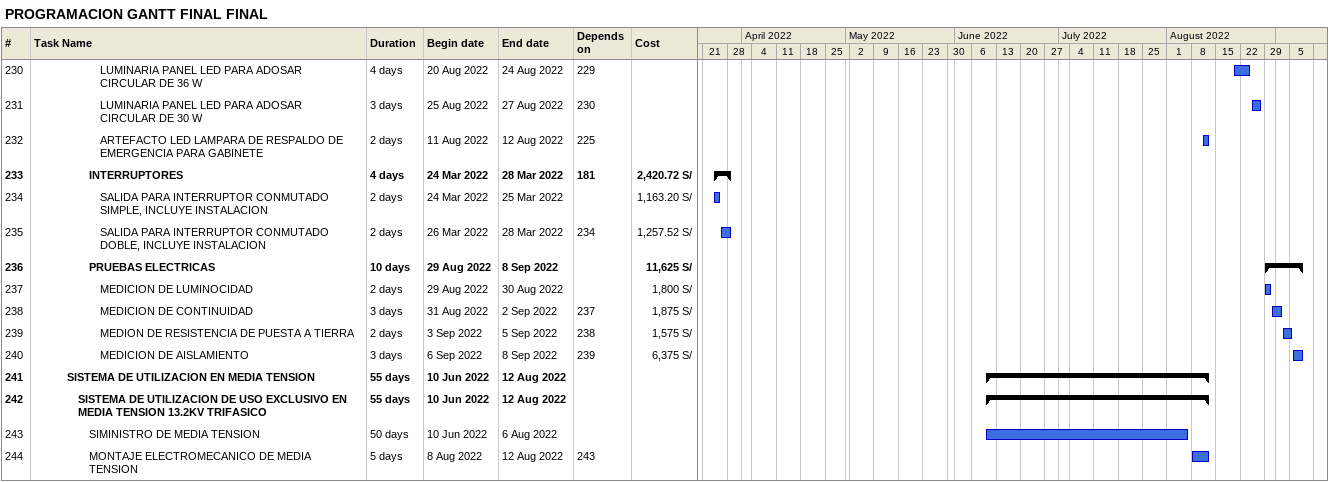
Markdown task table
PROGRAMACION GANTT FINAL FINAL

| ID | Level | Task | Duration | Start | Finish | Predecessors | Cost (S/) |
|---|---|---|---|---|---|---|---|
| 230 | 7 | LUMINARIA PANEL LED PARA ADOSAR CIRCULAR DE 36 W | 4d | 2022-08-20 | 2022-08-24 | 229 |  |
| 231 | 7 | LUMINARIA PANEL LED PARA ADOSAR CIRCULAR DE 30 W | 3d | 2022-08-25 | 2022-08-27 | 230 |  |
| 232 | 7 | ARTEFACTO LED LAMPARA DE RESPALDO DE EMERGENCIA PARA GABINETE | 2d | 2022-08-11 | 2022-08-12 | 225 |  |
| 233 | 6 | **INTERRUPTORES** | 4d | 2022-03-24 | 2022-03-28 | 181 | 2420.72 |
| 234 | 7 | SALIDA PARA INTERRUPTOR CONMUTADO SIMPLE, INCLUYE INSTALACION | 2d | 2022-03-24 | 2022-03-25 |  | 1163.20 |
| 235 | 7 | SALIDA PARA INTERRUPTOR CONMUTADO DOBLE, INCLUYE INSTALACION | 2d | 2022-03-26 | 2022-03-28 | 234 | 1257.52 |
| 236 | 6 | **PRUEBAS ELECTRICAS** | 10d | 2022-08-29 | 2022-09-08 |  | 11625 |
| 237 | 7 | MEDICION DE LUMINOCIDAD | 2d | 2022-08-29 | 2022-08-30 |  | 1800 |
| 238 | 7 | MEDICION DE CONTINUIDAD | 3d | 2022-08-31 | 2022-09-02 | 237 | 1875 |
| 239 | 7 | MEDION DE RESISTENCIA DE PUESTA A TIERRA | 2d | 2022-09-03 | 2022-09-05 | 238 | 1575 |
| 240 | 7 | MEDICION DE AISLAMIENTO | 3d | 2022-09-06 | 2022-09-08 | 239 | 6375 |
| 241 | 4 | **SISTEMA DE UTILIZACION EN MEDIA TENSION** | 55d | 2022-06-10 | 2022-08-12 |  |  |
| 242 | 5 | **SISTEMA DE UTILIZACION DE USO EXCLUSIVO EN MEDIA TENSION 13.2KV TRIFASICO** | 55d | 2022-06-10 | 2022-08-12 |  |  |
| 243 | 6 | SIMINISTRO DE MEDIA TENSION | 50d | 2022-06-10 | 2022-08-06 |  |  |
| 244 | 6 | MONTAJE ELECTROMECANICO DE MEDIA TENSION | 5d | 2022-08-08 | 2022-08-12 | 243 |  |
